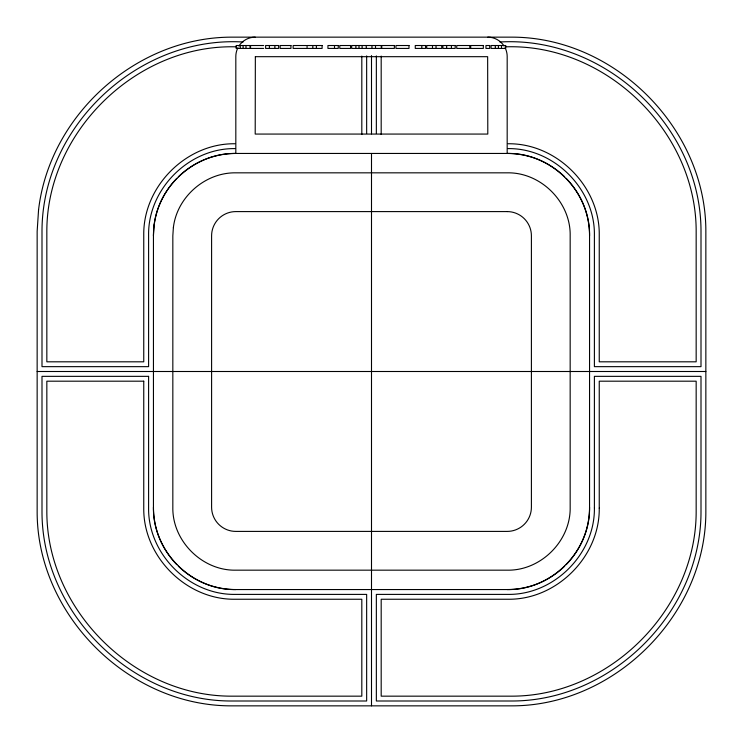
<?xml version="1.0" encoding="UTF-8"?>
<svg xmlns="http://www.w3.org/2000/svg" width="743" height="743" viewBox="0 0 743 743"><rect width="100%" height="100%" fill="white"/><g stroke="black" fill="none" stroke-linecap="round" stroke-linejoin="round"><path stroke-width="1.11" d="M234.872 143.752C186.344 143.148 143.148 186.344 143.752 234.872L143.752 361.813L46.837 361.813L46.837 231.695C46.484 132.003 136.628 43.958 236.302 46.837M235.029 148.6C188.982 147.978 147.978 188.982 148.6 235.029L148.6 366.652L41.998 366.652L41.998 231.537C41.831 126.291 138.142 35.84 243.091 41.998M499.909 41.998C604.858 35.84 701.169 126.291 701.002 231.537L701.002 366.652L594.4 366.652L594.4 235.029C595.022 188.982 554.018 147.978 507.971 148.6M263.672 45.518L250.567 45.518L250.567 48.425L263.672 48.425M306.227 45.518L293.141 45.518L293.141 48.425L306.227 48.425M505.546 46.837C605.619 43.335 696.544 131.576 696.163 231.695L696.163 361.813L599.248 361.813L599.248 234.872C599.852 186.344 556.656 143.148 508.128 143.752M37.15 371.5L705.85 371.5M501.506 45.518L501.506 48.425M498.404 45.518L498.404 48.425M495.293 45.518L495.293 48.425M451.41 45.518L451.41 48.425M446.664 45.518L446.664 48.425M436.03 45.518L436.03 48.425M432.491 45.518L432.491 48.425M421.82 45.518L421.82 48.425M381.187 56.069L381.187 134.52M376.348 55.901L376.348 133.536M375.512 45.518L375.512 48.425M371.974 45.518L371.974 48.425M371.5 55.576L371.5 133.87M371.5 153.448L371.5 705.85M366.652 55.901L366.652 133.536M366.206 45.518L366.28 48.425M362.11 45.518L362.11 48.425M361.813 56.069L361.813 134.52M359.008 45.518L359.008 48.425M355.897 45.518L355.897 48.425M334.499 45.518L334.499 48.425M316.369 45.518L316.369 48.425M312.831 45.518L312.831 48.425M274.891 45.518L274.891 48.425M269.375 45.518L269.375 48.425M245.989 45.518L245.989 48.425M243.1 45.518L243.1 48.425M240.23 45.518L240.23 48.425M237.936 47.728A19.383 19.383 0 0 0 235.819 56.533L235.819 153.448A82.38 82.38 0 0 0 178.339 176.815M238.949 45.982A19.383 19.383 0 0 1 255.202 37.15M487.798 37.15A19.383 19.383 0 0 1 504.051 45.982M505.064 47.728A19.383 19.383 0 0 1 507.181 56.533L507.181 153.448A82.38 82.38 0 0 1 564.661 176.815M589.552 507.181A82.38 82.38 0 0 1 566.185 564.661M564.661 566.185A82.38 82.38 0 0 1 507.181 589.552M235.819 589.552A82.38 82.38 0 0 1 178.339 566.185M176.815 564.661A82.38 82.38 0 0 1 153.448 507.181M566.185 178.339A82.38 82.38 0 0 1 589.552 235.819M153.448 235.819A82.38 82.38 0 0 1 176.815 178.339M38.562 209.851L37.15 231.379L37.15 511.621C36.927 614.61 128.39 706.073 231.379 705.85L511.621 705.85C614.61 706.073 706.073 614.61 705.85 511.621L705.85 231.379C706.073 128.39 614.61 36.927 511.621 37.15L231.379 37.15C135.988 37.299 49.586 115.276 38.562 209.851M154.107 225.064L153.448 235.187L153.448 507.813C152.807 551.39 191.61 590.193 235.187 589.552L507.813 589.552C551.39 590.193 590.193 551.39 589.552 507.813L589.552 235.187C590.193 191.61 551.39 152.807 507.813 153.448L235.187 153.448C195.251 153.039 158.705 185.416 154.107 225.064M173.37 227.599L172.831 235.819L172.831 507.181C172.116 540.848 202.152 570.884 235.819 570.169L507.181 570.169C540.848 570.884 570.884 540.848 570.169 507.181L570.169 235.819C570.884 202.152 540.848 172.116 507.181 172.831L235.819 172.831C205.124 172.339 176.89 197.109 173.37 227.599M594.4 507.971C595.022 554.018 554.018 595.022 507.971 594.4L376.348 594.4L376.348 701.002L511.463 701.002C611.981 701.253 701.253 611.981 701.002 511.463L701.002 376.348L594.4 376.348L594.4 507.971M599.248 508.128C599.852 556.656 556.656 599.852 508.128 599.248L381.187 599.248L381.187 696.163L511.305 696.163C609.344 696.423 696.423 609.344 696.163 511.305L696.163 381.187L599.248 381.187L599.248 508.128M255.351 56.682L255.202 134.065L487.798 134.065L487.649 56.682L255.351 56.682M250.029 45.518L236.163 45.518L236.163 48.425L250.029 48.425L250.029 45.518M278.662 45.518L265.613 45.518L265.613 48.425L278.662 48.425L278.662 45.518M290.95 45.518L280.176 45.518L280.176 48.425L290.95 48.425L290.95 45.518M322.1 45.518L307.063 45.518L307.063 48.425L322.1 48.425L322.1 45.518M338.26 45.518L327.942 45.518L327.942 48.425L338.26 48.425L338.26 45.518M350.557 45.518L339.774 45.518L339.802 48.425L350.557 48.425L350.557 45.518M381.243 45.518L351.69 45.518L351.69 48.425L381.243 48.425L381.243 45.518M394.366 45.518L381.772 45.518L381.772 48.425L394.366 48.425L394.366 45.518M409.003 45.518L395.945 45.518L395.945 48.425L409.003 48.425L409.003 45.518M425.581 45.518L415.263 45.518L415.263 48.425L425.581 48.425L425.581 45.518M441.76 45.518L426.723 45.518L426.723 48.425L441.76 48.425L441.76 45.518M455.199 45.518L442.893 45.518L442.893 48.425L455.199 48.425L455.199 45.518M469.79 45.518L456.731 45.518L456.731 48.425L469.79 48.425L469.79 45.518M483.321 45.518L470.728 45.518L470.728 48.425L483.321 48.425L483.321 45.518M489.693 45.518L485.941 45.518L485.941 48.425L489.693 48.425L489.693 45.518M505.677 45.518L491.086 45.518L491.086 48.425L505.677 48.425L505.677 45.518M507.181 211.597L235.819 211.597A24.231 24.231 0 0 0 211.597 235.819L211.597 507.181A24.231 24.231 0 0 0 235.819 531.403L507.181 531.403A24.231 24.231 0 0 0 531.403 507.181L531.403 235.819A24.231 24.231 0 0 0 507.181 211.597M148.6 376.348L41.998 376.348L41.998 511.463C41.747 611.981 131.019 701.253 231.537 701.002L366.652 701.002L366.652 594.4L235.029 594.4C188.982 595.022 147.978 554.018 148.6 507.971L148.6 376.348M143.752 381.187L46.837 381.187L46.837 511.305C46.577 609.344 133.656 696.423 231.695 696.163L361.813 696.163L361.813 599.248L234.872 599.248C186.344 599.852 143.148 556.656 143.752 508.128L143.752 381.187"/></g></svg>
